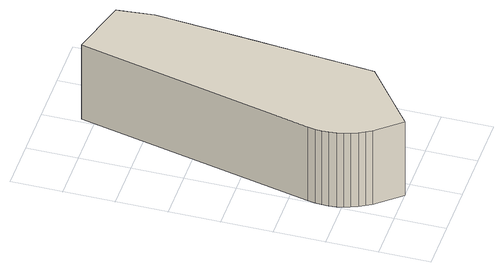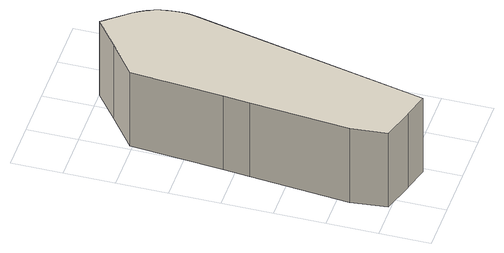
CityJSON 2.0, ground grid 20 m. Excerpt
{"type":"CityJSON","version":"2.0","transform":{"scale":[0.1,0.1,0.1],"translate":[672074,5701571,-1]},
"CityObjects":{
"building1":{"type":"Building","children":["building1-1"],"geometry":[{"type":"MultiSurface","lod":"1","boundaries":[[[0,1,2,3,4,5,6,7,8,9,10,11,12,13,14,15,16,17,18,19]],[[0,19,20,21]],[[1,0,21,22]],[[2,1,22,23]],[[3,2,23,24]],[[4,3,24,25]],[[5,4,25,26]],[[6,5,26,27]],[[7,6,27,28]],[[8,7,28,29]],[[9,8,29,30]],[[10,9,30,31]],[[11,10,31,32]],[[12,11,32,33]],[[13,12,33,34]],[[14,13,34,35]],[[15,14,35,36]],[[16,15,36,37]],[[17,16,37,38]],[[18,17,38,39]],[[19,18,39,20]]]}]},
"building1-1":{"type":"BuildingPart","attributes":{"name":"271592536_1","class":"1000","yearOfConstruction":2011,"measuredHeight":33.91,"storeysAboveGround":11},"address":[{"locality":"Eindhoven","thoroughfareNumber":"44","thoroughfareName":"Nieuwe Emmasingel","postcode":"5611"}],"parents":["building1"],"geometry":[{"type":"MultiSurface","lod":"2","boundaries":[[[18,17,38,39]],[[7,6,27,28]],[[3,2,23,24]],[[1,0,21,22]],[[0,1,2,3,4,5,6,7,8,9,10,11,12,13,14,15,16,17,18,19]],[[19,18,39,20]],[[2,1,22,23]],[[11,10,31,32]],[[0,19,20,21]],[[8,7,28,29]],[[5,4,25,26]],[[9,8,29,30]],[[12,11,32,33]],[[6,5,26,27]],[[13,12,33,34]],[[17,16,37,38]],[[15,14,35,36]],[[10,9,30,31]],[[4,3,24,25]],[[14,13,34,35]],[[16,15,36,37]]],"semantics":{"surfaces":[{"type":"WallSurface"},{"type":"RoofSurface"}],"values":[0,0,0,0,1,0,0,0,0,0,0,0,0,0,0,0,0,0,0,0,0]}}]}
},
"vertices":[
[415,552,349],[425,657,349],[461,1047,349],[447,1191,349],[322,1227,349],[322,1226,349],[219,1255,349],[9,333,349],[3,303,349],[1,278,349],[2,252,349],[5,222,349],[10,197,349],[17,173,349],[29,145,349],[41,123,349],[55,101,349],[137,1,349],[248,87,349],[381,190,349],[381,190,0],[415,552,0],[425,657,0],[461,1047,0],[447,1191,0],[322,1227,0],[322,1226,0],[219,1255,0],[9,333,0],[3,303,0],[1,278,0],[2,252,0],[5,222,0],[10,197,0],[17,173,0],[29,145,0],[41,123,0],[55,101,0],[137,1,0],[248,87,0]
]}
